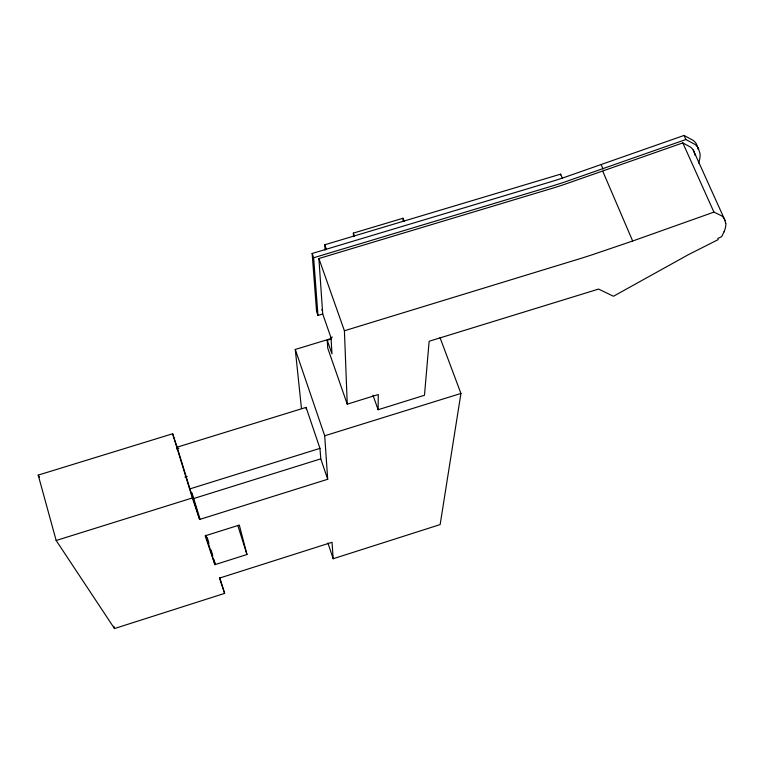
<?xml version="1.0" encoding="UTF-8"?>
<svg xmlns="http://www.w3.org/2000/svg" width="764" height="764" viewBox="0 0 764 764"><rect width="100%" height="100%" fill="white"/><g stroke="black" fill="none" stroke-linecap="round" stroke-linejoin="round"><path stroke-width="1.15" d="M403.029 220.586L403.029 218.246L353.35 233.115L353.551 236.563M724.11 231.721L721.617 236.687L717.807 238.473L718.141 239.629L688.23 254.756L613.473 296.251L598.584 289.078L429.139 341.25L424.478 395.274L378.123 409.733L378.285 394.53L347.248 404.175L327.746 348.164L327.231 340.257L331.013 339.092M440.045 337.688L460.931 393.45L440.14 524.581L333.18 558.742L327.918 542.965M560.451 175.023L560.652 174.144L324.776 244.776L325.092 250.095M327.231 340.257L331.977 353.875L331.032 337.774L332.321 337.039M694.81 153.927L693.521 150.518A64.529 24.801 -24.4 0 0 690.236 146.936L682.815 142.906L563.45 184.745A595.891 315.924 -29.4 0 1 553.327 187.982L318.884 258.518L322.723 314.023L317.967 315.465L316.582 311.483L312.142 253.486L552.047 181.421A580.105 308.15 -29.4 0 0 562.084 178.213L684.038 135.448L693.015 140.29A69.543 26.902 -24.4 0 1 696.434 144.004L697.838 147.777M317.967 315.465L313.641 257.745L553.757 185.537A580.879 306.822 -29.3 0 0 563.803 182.338L685.881 139.525L694.848 144.329A69.61 26.759 -24.4 0 1 698.248 148.025L699.977 153.421A92.883 35.793 -24.1 0 1 698.573 163.076M725.733 223.308L724.329 218.781A65.551 22.5 -23.8 0 0 721.187 215.591L713.929 212.115L632.668 241.013L602.834 171.403M632.611 241.032L592.597 254.641A609.682 291.609 -28 0 1 582.321 257.955L344.411 330.764L347.248 404.175M172.635 433.771L192.356 497.966L199.624 519.463L327.699 479.276L320.784 458.849L319.963 448.373L306.077 407.393L177.124 447.169L172.635 433.771L38.2 475.112L56.164 540.482L114.495 628.552L224.635 593.389L219.745 577.498M214.923 564.672L246.963 554.511L239.313 525.069L205.163 535.831L214.923 564.672L205.86 535.201M184.955 477.118L187.218 476.411M327.699 479.276L324.7 435.786L460.931 393.45M319.963 448.373L189.94 488.874L177.086 447.064M56.164 540.482L192.356 497.966M320.784 458.849L193.244 498.682L189.902 488.779M176.618 448.955L178.891 448.258M316.582 311.483L317.576 311.187M321.539 309.974L322.532 309.678M301.465 408.549L295.276 349.454L331.595 338.404M38.2 475.112L39.441 477.137M693.254 150.059L725.131 220.681M684.038 135.448L685.881 139.525M682.815 142.906L713.929 212.115M601.297 164.928L603.054 169.035M560.652 174.144L562.457 178.461M403.029 218.246L404.223 221.407M353.35 233.115L354.515 236.296M324.776 244.776L326.362 249.236M372.966 395.179L378.123 409.733M318.884 258.518L344.411 330.764M312.142 253.486L313.641 257.745M322.723 314.023L331.032 337.774M295.276 349.454L324.7 435.786M224.635 593.389L219.469 578.109L332.044 542.297L333.18 558.742M215.181 563.775L213.767 559.592L215.114 563.947M237.766 525.346L246.963 554.511M207.225 537.608L208.954 543.242M211.036 550.004L212.774 555.638M191.955 492.837L199.948 518.861M193.206 498.586L199.624 519.463M113.865 626.299L114.495 628.552M694.858 154.118L695.135 155.484M697.933 148.187L698.172 149.429M306.077 407.393L306.23 408.96M725.81 223.279A88.376 30.407 -23.5 0 1 724.052 231.74"/></g></svg>
